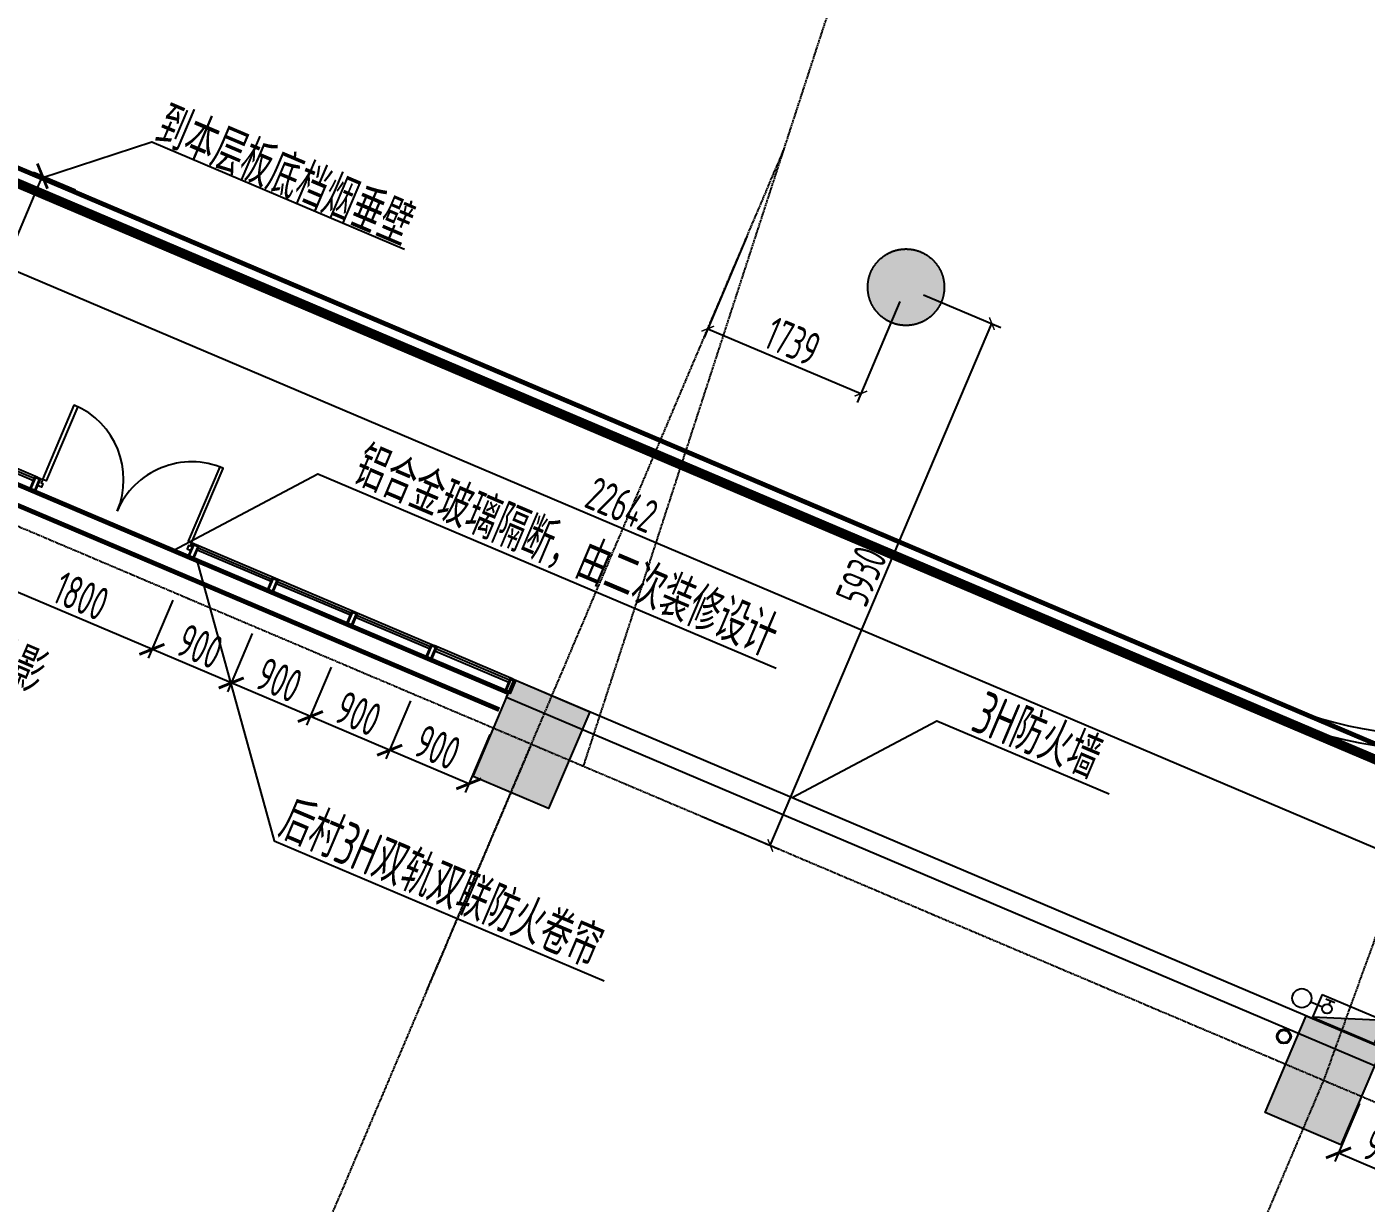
# Model space of a CAD drawing. Extents: x 11778731 to 12007717, y -6694179 to -6314888.
# Drawn here: x 11944205 to 11958213, y -6424047 to -6411741 of the extents above; entities that cross this region are included whole.
import ezdxf
from ezdxf.enums import TextEntityAlignment as Align
from ezdxf.xclip import XClip

# ---------------------------------------------------------------- set-up
doc = ezdxf.new("R2010")
doc.units = 0
doc.header["$LTSCALE"] = 10
doc.header["$MEASUREMENT"] = 0
doc.header["$XCLIPFRAME"] = 0
for name, pattern in [('A3-RG-axis-100$0$CENTER', [2, 1.25, -0.25, 0.25, -0.25]), ('A3-RI-5F$0$DASH', [0.35, 0.25, -0.1]), ('A3-RI-5F$0$DASHDOT', [1, 0.5, -0.25, 0, -0.25]), ('A3-RI-5F$0$DASHED2', [0.375, 0.25, -0.125])]:
    doc.linetypes.add(name, pattern=pattern)
for name, color, linetype in [('A3-RB-5F-100$0$A-DIMS-100', 1, 'Continuous'), ('A3-RG-axis-100$0$A-DIMS-100', 1, 'Continuous'), ('A3-RG-axis-100$0$A-GRID', 1, 'A3-RG-axis-100$0$CENTER'), ('A3-RI-5F$0$0M-FIRE', 30, 'A3-RI-5F$0$DASHDOT'), ('A3-RI-5F$0$A-DETAILS', 11, 'Continuous'), ('A3-RI-5F$0$A-DOOR-ROLL', 2, 'A3-RI-5F$0$DASHED2'), ('A3-RI-5F$0$A-FLOR', 2, 'Continuous'), ('A3-RI-5F$0$A-GLAZ', 140, 'Continuous'), ('A3-RI-5F$0$A-STRS-HRAL', 80, 'Continuous'), ('A3-RI-5F$0$A-WALL', 7, 'Continuous'), ('A3-RM-5F$0$0P-1', 191, 'Continuous'), ('A3-RM-5F$0$0P-FE-FH-P', 41, 'A3-RM-5F$0$YJdef_FE-FH_LINE_F'), ('A3-RM-5F$0$0P-FE-FH-V', 141, 'Continuous'), ('A3-RM-5F$0$0P-FE-HY', 141, 'Continuous'), ('A3-RS-1F$0$A-HATH-GRAY', 8, 'Continuous'), ('A3-RS-1F$0$A-WALL', 7, 'Continuous'), ('A3-SYMB-5F-100$0$A-SYMB', 4, 'Continuous'), ('A3-SYMB-5F-100$0$A-SYMB-AREA', 4, 'Continuous'), ('A3-SYMB-5F-100$0$A-SYMB-NAME', 4, 'Continuous'), ('A3-SYMB-5F-100$0$A-SYMB-NAME-E', 4, 'Continuous')]:
    doc.layers.add(name, color=color, linetype=linetype)
doc.styles.add('A3-RB-5F-100$0$XD2008', font='xd-hzs.shx', dxfattribs={"width": 0.7, "bigfont": 'xd-hztxt.shx'})
doc.styles.add('A3-RG-axis-100$0$XD2008', font='xd-hzs.shx', dxfattribs={"width": 0.7, "bigfont": 'xd-hztxt.shx'})
doc.styles.add('A3-RM-5F$0$hz1', font='hzs.shx', dxfattribs={"width": 0.75, "bigfont": 'hztxt.shx'})
doc.styles.add('A3-SYMB-5F-100$0$ECADI', font='hzs.shx', dxfattribs={"width": 0.7, "bigfont": 'hztxt.shx'})
doc.linetypes.add('A3-RM-5F$0$YJdef_FE-FH_LINE_F', pattern='A,4,-0.2,["F",A3-RM-5F$0$hz1,S=0.2,R=0,X=-0.1,Y=-0.1],-0.1', length=4.3)
doc.dimstyles.new('A3-RB-5F-100$0$XD100$0', dxfattribs={"dimscale": 100, "dimtxt": 3.5, "dimasz": 2, "dimexe": 1, "dimexo": 2, "dimgap": 0.5, "dimtad": 1, "dimdec": 0, "dimdsep": 46, "dimtxsty": 'A3-RB-5F-100$0$XD2008', "dimblk1": 'A3-RB-5F-100$0$_ARCHTICK', "dimblk2": 'A3-RB-5F-100$0$_ARCHTICK', "dimsah": 1, "dimcen": 2.5, "dimclrt": 4, "dimaunit": 1, "dimadec": 0, "dimazin": 0, "dimtfac": 1, "dimtdec": 0, "dimtix": 1, "dimtmove": 0, "dimatfit": 3, "dimfxl": 0, "dimtolj": 1, "dimtzin": 0, "dimarcsym": 0})
doc.dimstyles.new('A3-RG-axis-100$0$XD100$0', dxfattribs={"dimscale": 100, "dimtxt": 3.5, "dimasz": 1, "dimexe": 1, "dimexo": 2, "dimgap": 0.5, "dimtad": 1, "dimdec": 0, "dimdsep": 46, "dimtxsty": 'A3-RG-axis-100$0$XD2008', "dimblk1": 'A3-RG-axis-100$0$_ARCHTICK', "dimblk2": 'A3-RG-axis-100$0$_ARCHTICK', "dimsah": 1, "dimcen": 2.5, "dimclrt": 4, "dimaunit": 1, "dimadec": 0, "dimazin": 0, "dimtfac": 1, "dimtdec": 0, "dimtix": 1, "dimtmove": 0, "dimatfit": 3, "dimfxl": 0, "dimtolj": 1, "dimtzin": 0, "dimarcsym": 0})

# ---------------------------------------------------------------- blocks, each defined once
blk = doc.blocks.new('A3-RI-5F$0$BLM1740')
at = {"layer": 'A3-RI-5F$0$A-GLAZ'}
for points in [[(-1240, -123), (-910, 655), (-874, 640), (-1205, -138)], [(317, -784), (647, -6), (612, 9), (281, -769)], [(-1263, -114), (-1240, -123), (-1255, -159), (-1238, -166), (-1253, -202), (-1293, -185)], [(339, -794), (317, -784), (302, -820), (284, -812), (269, -848), (309, -865)]]:
    blk.add_lwpolyline(points, close=True, dxfattribs=at)
for centre, start, end in [((-1240, -123), 337, 67), ((317, -784), 67, 157)]:
    blk.add_arc(centre, 846, start, end, dxfattribs=at)
blk = doc.blocks.new('A3-RI-5F$0$GEDUAN900')
at = {"layer": 'A3-RI-5F$0$A-DETAILS'}
for points in [[(-442, 188), (-383, 326), (-328, 302), (-387, 164)], [(-429, 193), (-378, 313), (-341, 297), (-392, 177)], [(387, -164), (445, -26), (500, -49), (442, -188)], [(400, -159), (451, -39), (487, -55), (437, -174)]]:
    blk.add_lwpolyline(points, close=True, dxfattribs=at)
at = {"layer": 'A3-RI-5F$0$A-GLAZ'}
for p, q in [((473, -38), (-356, 314)), ((414, -176), (-414, 176)), ((426, -72), (-348, 256)), ((435, -49), (-338, 279))]:
    blk.add_line(p, q, dxfattribs=at)
blk = doc.blocks.new('A3-RI-5F')
at = {"layer": 'A3-RI-5F$0$0M-FIRE', "const_width": 100}
blk.add_lwpolyline([(11967013, -6415253), (11966849, -6417128, -0.509606), (11961093, -6420588), (11944118, -6413382), (11940251, -6411741, -0.221258), (11937341, -6408514), (11936340, -6405264)], format="xyb", dxfattribs=at)
at = {"layer": 'A3-RI-5F$0$A-DOOR-ROLL', "linetype": 'A3-RI-5F$0$DASH', "const_width": 50}
for points in [[(11941750, -6415527), (11949243, -6418708)], [(11941608, -6415684), (11949146, -6418884)]]:
    blk.add_lwpolyline(points, dxfattribs=at)
at = {"layer": 'A3-RI-5F$0$A-FLOR', "linetype": 'A3-RI-5F$0$DASH', "const_width": 50}
blk.add_lwpolyline([(11935482, -6401971), (11937485, -6408472, 0.221145), (11940310, -6411603), (11961152, -6420450, 0.509626), (11966700, -6417115), (11967196, -6411420, 0.349186), (11965822, -6409344), (11937379, -6400103, 0.607532), (11935482, -6401971)], format="xyb", close=True, dxfattribs=at)
at = {"layer": 'A3-RI-5F$0$A-GLAZ'}
blk.add_line((11949223, -6418754), (11949302, -6418570), dxfattribs=at)
at = {"layer": 'A3-RI-5F$0$A-STRS-HRAL'}
for p, q in [((11940310, -6411603), (11961152, -6420450)), ((11961135, -6420606), (11940251, -6411741))]:
    blk.add_line(p, q, dxfattribs=at)
at = {"layer": 'A3-RI-5F$0$A-STRS-HRAL', "color": 8}
for radius, end in [(4100, 311.6621), (4250, 311.8046)]:
    blk.add_arc((11958933, -6415054), radius, 247, end, dxfattribs=at)
at = {"layer": 'A3-RI-5F$0$A-WALL'}
for p, q in [((11949223, -6418754), (11949302, -6418570)), ((11949302, -6418570), (11958378, -6422423)), ((11949223, -6418754), (11958300, -6422607))]:
    blk.add_line(p, q, dxfattribs=at)
at = {"layer": 'A3-RI-5F$0$A-GLAZ', "rotation": 4.760664240517407e-06}
for name, p in [('A3-RI-5F$0$BLM1740', (11945612, -6416354)), ('A3-RI-5F$0$GEDUAN900', (11943849, -6416418)), ('A3-RI-5F$0$GEDUAN900', (11946334, -6417473)), ('A3-RI-5F$0$GEDUAN900', (11947163, -6417825)), ('A3-RI-5F$0$GEDUAN900', (11947991, -6418177)), ('A3-RI-5F$0$GEDUAN900', (11948820, -6418528))]:
    blk.add_blockref(name, p, dxfattribs=at)
blk = doc.blocks.new('A3-RG-axis-100$0$_ARCHTICK')
at = {"color": 0, "linetype": 'ByBlock', "const_width": 0.15}
blk.add_lwpolyline([(-0.5, -0.5), (0.5, 0.5)], dxfattribs=at)
blk = doc.blocks.new('*D305')
at = {"layer": 'A3-RG-axis-100$0$A-DIMS-100', "color": 0, "lineweight": -2}
for p, q in [((11951736, -6413934), (11951288, -6414991)), ((11953337, -6414614), (11952889, -6415670)), ((11951327, -6414899), (11952928, -6415578))]:
    blk.add_line(p, q, dxfattribs=at)
at = {"layer": 'Defpoints', "color": 0}
for p in [(11951815, -6413750), (11953415, -6414430), (11952928, -6415578)]:
    blk.add_point(p, dxfattribs=at)
at = {"layer": 'A3-RG-axis-100$0$A-DIMS-100', "color": 0, "lineweight": -2, "xscale": 100, "yscale": 100, "zscale": 100}
for p, rotation in [((11951327, -6414899), 156.9999999999105), ((11952928, -6415578), 336.9999999999105)]:
    blk.add_blockref('A3-RG-axis-100$0$_ARCHTICK', p, dxfattribs=dict(at, rotation=rotation))
at = {"layer": 'A3-RG-axis-100$0$A-DIMS-100', "color": 4, "insert": (11952215, -6415031), "char_height": 350, "attachment_point": 5, "rotation": 337, "style": 'A3-RG-axis-100$0$XD2008'}
blk.add_mtext('\\A1;1739', dxfattribs=at)
blk = doc.blocks.new('*D306')
at = {"layer": 'A3-RG-axis-100$0$A-DIMS-100', "color": 0, "lineweight": -2}
for p, q in [((11953584, -6414543), (11954390, -6414886)), ((11951981, -6420305), (11954298, -6414846)), ((11951267, -6420002), (11952073, -6420344))]:
    blk.add_line(p, q, dxfattribs=at)
at = {"layer": 'Defpoints', "color": 0}
for p in [(11953400, -6414465), (11954298, -6414846), (11951083, -6419924)]:
    blk.add_point(p, dxfattribs=at)
at = {"layer": 'A3-RG-axis-100$0$A-DIMS-100', "color": 0, "lineweight": -2, "xscale": 100, "yscale": 100, "zscale": 100}
for p, rotation in [((11954298, -6414846), 66.9999999999189), ((11951981, -6420305), 246.9999999999189)]:
    blk.add_blockref('A3-RG-axis-100$0$_ARCHTICK', p, dxfattribs=dict(at, rotation=rotation))
at = {"layer": 'A3-RG-axis-100$0$A-DIMS-100', "color": 4, "insert": (11952933, -6417488), "char_height": 350, "attachment_point": 5, "rotation": 67, "style": 'A3-RG-axis-100$0$XD2008'}
blk.add_mtext('\\A1;5930', dxfattribs=at)
blk = doc.blocks.new('A3-SYMB-5F-100$0$ECADI-TAG-ROOM')
at = {"layer": 'A3-SYMB-5F-100$0$A-SYMB-AREA', "style": 'A3-SYMB-5F-100$0$ECADI', "width": 0.7}
blk.add_attdef('340M2', text='', height=2.5, dxfattribs=at).set_placement((7.17, -1.75), align=Align.MIDDLE_LEFT)
at = {"layer": 'A3-SYMB-5F-100$0$A-SYMB-NAME', "style": 'A3-SYMB-5F-100$0$ECADI', "width": 0.7}
blk.add_attdef('CHINESENAME', (-5.13, 0.09), '', height=4.5, dxfattribs=at)
at = {"layer": 'A3-SYMB-5F-100$0$A-SYMB-NAME-E', "style": 'A3-SYMB-5F-100$0$ECADI', "width": 0.7}
for tag, p in [('ENGLISHHIGH', (-5.13, 8.04)), ('ENGLISHLOW', (-5.13, 4.84))]:
    blk.add_attdef(tag, p, '', height=2.5, dxfattribs=at)
blk = doc.blocks.new('A3-SYMB-5F-100')
at = {"layer": 'A3-SYMB-5F-100$0$A-SYMB'}
for points in [[(11944361, -6413322), (11945513, -6412945), (11948154, -6414066)], [(11945736, -6417219), (11947249, -6416417), (11952041, -6418451)], [(11945985, -6417325), (11946792, -6420256), (11950244, -6421722)], [(11952209, -6419804), (11953721, -6419001), (11955524, -6419766)]]:
    blk.add_lwpolyline(points, dxfattribs=at)
ref = blk.add_blockref('A3-SYMB-5F-100$0$ECADI-TAG-ROOM', (11948254, -6414050), dxfattribs=dict(at, xscale=-99.99999999989046, yscale=100.0000000001164, rotation=337.0000000003391))
ref.add_attrib('CHINESENAME', '到本层板底档烟垂壁', (11945513, -6412945), dxfattribs={"height": 450, "rotation": 337, "style": 'A3-SYMB-5F-100$0$ECADI', "width": 0.7})
ref = blk.add_blockref('A3-SYMB-5F-100$0$ECADI-TAG-ROOM', (11948057, -6416717), dxfattribs=dict(at, xscale=99.99999999989046, yscale=100.0000000001164, rotation=337))
ref.add_attrib('CHINESENAME', '铝合金玻璃隔断，由二次装修设计', (11947588, -6416509), dxfattribs={"height": 450, "rotation": 337, "style": 'A3-SYMB-5F-100$0$ECADI', "width": 0.7})
ref = blk.add_blockref('A3-SYMB-5F-100$0$ECADI-TAG-ROOM', (11941850, -6417720), dxfattribs=dict(at, xscale=99.99999999989046, yscale=100.0000000001164, rotation=337))
ref.add_attrib('CHINESENAME', '上部排风井道开洞投影', (11941382, -6417511), dxfattribs={"height": 450, "rotation": 337, "style": 'A3-SYMB-5F-100$0$ECADI', "width": 0.7})
ref = blk.add_blockref('A3-SYMB-5F-100$0$ECADI-TAG-ROOM', (11954530, -6419302), dxfattribs=dict(at, xscale=99.99999999989046, yscale=100.0000000001164, rotation=337))
ref.add_attrib('CHINESENAME', '3H防火墙', (11954061, -6419094), dxfattribs={"height": 450, "rotation": 337, "style": 'A3-SYMB-5F-100$0$ECADI', "width": 0.7})
ref = blk.add_blockref('A3-SYMB-5F-100$0$ECADI-TAG-ROOM', (11947278, -6420421), dxfattribs=dict(at, xscale=99.99999999989046, yscale=100.0000000001164, rotation=337))
ref.add_attrib('CHINESENAME', '后村3H双轨双联防火卷帘', (11946810, -6420212), dxfattribs={"height": 450, "rotation": 337, "style": 'A3-SYMB-5F-100$0$ECADI', "width": 0.7})
blk = doc.blocks.new('A3-RS-1F')
at = {"layer": 'A3-RS-1F$0$A-HATH-GRAY'}
h = blk.add_hatch(color=256, dxfattribs=at)
edge = h.paths.add_edge_path()
edge.add_arc((11953400, -6414465), 400, 0, 360)
for points in [[(11950093, -6418906), (11949302, -6418570), (11948872, -6419583), (11949663, -6419919)], [(11958378, -6422423), (11957586, -6422087), (11957156, -6423099), (11957948, -6423435)]]:
    blk.add_hatch(color=256, dxfattribs=at).paths.add_polyline_path(points)
at = {"layer": 'A3-RS-1F$0$A-WALL'}
for points in [[(11949302, -6418570), (11950093, -6418906), (11949663, -6419919), (11948872, -6419583)], [(11957586, -6422087), (11958378, -6422423), (11957948, -6423435), (11957156, -6423099)]]:
    blk.add_lwpolyline(points, close=True, dxfattribs=at)
blk.add_circle((11953400, -6414465), 400, dxfattribs=at)
blk = doc.blocks.new('A3-RB-5F-100$0$_ARCHTICK')
at = {"color": 0, "linetype": 'ByBlock', "const_width": 0.15}
blk.add_lwpolyline([(-0.5, -0.5), (0.5, 0.5)], dxfattribs=at)
blk = doc.blocks.new('*D973')
at = {"layer": 'A3-RB-5F-100$0$A-DIMS-100', "color": 0, "lineweight": -2}
for p, q in [((11943021, -6416479), (11944369, -6413303)), ((11944715, -6413450), (11944277, -6413264)), ((11943367, -6416626), (11942929, -6416440))]:
    blk.add_line(p, q, dxfattribs=at)
at = {"layer": 'Defpoints', "color": 0}
for p in [(11944369, -6413303), (11944899, -6413528), (11943551, -6416704)]:
    blk.add_point(p, dxfattribs=at)
at = {"layer": 'A3-RB-5F-100$0$A-DIMS-100', "color": 0, "lineweight": -2, "xscale": 200, "yscale": 200, "zscale": 200}
for p, rotation in [((11944369, -6413303), 66.99999999985796), ((11943021, -6416479), 246.9999999998579)]:
    blk.add_blockref('A3-RB-5F-100$0$_ARCHTICK', p, dxfattribs=dict(at, rotation=rotation))
at = {"layer": 'A3-RB-5F-100$0$A-DIMS-100', "color": 4, "insert": (11943488, -6414803), "char_height": 350, "attachment_point": 5, "rotation": 67, "style": 'A3-RB-5F-100$0$XD2008'}
blk.add_mtext('\\A1;3450', dxfattribs=at)
blk = doc.blocks.new('*D415')
at = {"layer": 'A3-RB-5F-100$0$A-DIMS-100', "color": 0, "lineweight": -2}
for p, q in [((11958142, -6423004), (11957884, -6423612)), ((11958970, -6423356), (11958712, -6423964)), ((11957923, -6423520), (11958751, -6423872))]:
    blk.add_line(p, q, dxfattribs=at)
at = {"layer": 'Defpoints', "color": 0}
for p in [(11958220, -6422820), (11959048, -6423172), (11958751, -6423872)]:
    blk.add_point(p, dxfattribs=at)
at = {"layer": 'A3-RB-5F-100$0$A-DIMS-100', "color": 0, "lineweight": -2, "xscale": 200, "yscale": 200, "zscale": 200}
for p, rotation in [((11957923, -6423520), 156.9999954659767), ((11958751, -6423872), 336.9999954659767)]:
    blk.add_blockref('A3-RB-5F-100$0$_ARCHTICK', p, dxfattribs=dict(at, rotation=rotation))
at = {"layer": 'A3-RB-5F-100$0$A-DIMS-100', "color": 4, "insert": (11958425, -6423489), "char_height": 350, "attachment_point": 5, "rotation": 337, "style": 'A3-RB-5F-100$0$XD2008'}
blk.add_mtext('\\A1;900', dxfattribs=at)
blk = doc.blocks.new('*D423')
at = {"layer": 'A3-RB-5F-100$0$A-DIMS-100', "color": 0, "lineweight": -2}
for p, q in [((11948219, -6418792), (11947961, -6419400)), ((11949047, -6419144), (11948789, -6419752)), ((11948828, -6419660), (11948000, -6419308))]:
    blk.add_line(p, q, dxfattribs=at)
at = {"layer": 'Defpoints', "color": 0}
for p in [(11948297, -6418608), (11949125, -6418960), (11948000, -6419308)]:
    blk.add_point(p, dxfattribs=at)
at = {"layer": 'A3-RB-5F-100$0$A-DIMS-100', "color": 0, "lineweight": -2, "xscale": 200, "yscale": 200, "zscale": 200}
for p, rotation in [((11948000, -6419308), 157.0000045338085), ((11948828, -6419660), 337.0000045338085)]:
    blk.add_blockref('A3-RB-5F-100$0$_ARCHTICK', p, dxfattribs=dict(at, rotation=rotation))
at = {"layer": 'A3-RB-5F-100$0$A-DIMS-100', "color": 4, "insert": (11948502, -6419277), "char_height": 350, "attachment_point": 5, "rotation": 337, "style": 'A3-RB-5F-100$0$XD2008'}
blk.add_mtext('\\A1;900', dxfattribs=at)
blk = doc.blocks.new('*D424')
at = {"layer": 'A3-RB-5F-100$0$A-DIMS-100', "color": 0, "lineweight": -2}
for p, q in [((11947390, -6418440), (11947132, -6419048)), ((11948219, -6418792), (11947961, -6419400)), ((11948000, -6419308), (11947171, -6418956))]:
    blk.add_line(p, q, dxfattribs=at)
at = {"layer": 'Defpoints', "color": 0}
for p in [(11947468, -6418256), (11948297, -6418608), (11947171, -6418956)]:
    blk.add_point(p, dxfattribs=at)
at = {"layer": 'A3-RB-5F-100$0$A-DIMS-100', "color": 0, "lineweight": -2, "xscale": 200, "yscale": 200, "zscale": 200}
for p, rotation in [((11947171, -6418956), 157.000004533754), ((11948000, -6419308), 337.000004533754)]:
    blk.add_blockref('A3-RB-5F-100$0$_ARCHTICK', p, dxfattribs=dict(at, rotation=rotation))
at = {"layer": 'A3-RB-5F-100$0$A-DIMS-100', "color": 4, "insert": (11947673, -6418925), "char_height": 350, "attachment_point": 5, "rotation": 337, "style": 'A3-RB-5F-100$0$XD2008'}
blk.add_mtext('\\A1;900', dxfattribs=at)
blk = doc.blocks.new('*D425')
at = {"layer": 'A3-RB-5F-100$0$A-DIMS-100', "color": 0, "lineweight": -2}
for p, q in [((11946562, -6418089), (11946304, -6418697)), ((11947390, -6418440), (11947132, -6419048)), ((11947171, -6418956), (11946343, -6418605))]:
    blk.add_line(p, q, dxfattribs=at)
at = {"layer": 'Defpoints', "color": 0}
for p in [(11946640, -6417905), (11947468, -6418256), (11946343, -6418605)]:
    blk.add_point(p, dxfattribs=at)
at = {"layer": 'A3-RB-5F-100$0$A-DIMS-100', "color": 0, "lineweight": -2, "xscale": 200, "yscale": 200, "zscale": 200}
for p, rotation in [((11946343, -6418605), 157.0000045337673), ((11947171, -6418956), 337.0000045337674)]:
    blk.add_blockref('A3-RB-5F-100$0$_ARCHTICK', p, dxfattribs=dict(at, rotation=rotation))
at = {"layer": 'A3-RB-5F-100$0$A-DIMS-100', "color": 4, "insert": (11946845, -6418573), "char_height": 350, "attachment_point": 5, "rotation": 337, "style": 'A3-RB-5F-100$0$XD2008'}
blk.add_mtext('\\A1;900', dxfattribs=at)
blk = doc.blocks.new('*D426')
at = {"layer": 'A3-RB-5F-100$0$A-DIMS-100', "color": 0, "lineweight": -2}
for p, q in [((11945733, -6417737), (11945475, -6418345)), ((11946562, -6418089), (11946304, -6418697)), ((11946343, -6418605), (11945514, -6418253))]:
    blk.add_line(p, q, dxfattribs=at)
at = {"layer": 'Defpoints', "color": 0}
for p in [(11945812, -6417553), (11946640, -6417905), (11945514, -6418253)]:
    blk.add_point(p, dxfattribs=at)
at = {"layer": 'A3-RB-5F-100$0$A-DIMS-100', "color": 0, "lineweight": -2, "xscale": 200, "yscale": 200, "zscale": 200}
for p, rotation in [((11945514, -6418253), 157.0000045338003), ((11946343, -6418605), 337.0000045338003)]:
    blk.add_blockref('A3-RB-5F-100$0$_ARCHTICK', p, dxfattribs=dict(at, rotation=rotation))
at = {"layer": 'A3-RB-5F-100$0$A-DIMS-100', "color": 4, "insert": (11946017, -6418222), "char_height": 350, "attachment_point": 5, "rotation": 337, "style": 'A3-RB-5F-100$0$XD2008'}
blk.add_mtext('\\A1;900', dxfattribs=at)
blk = doc.blocks.new('*D427')
at = {"layer": 'A3-RB-5F-100$0$A-DIMS-100', "color": 0, "lineweight": -2}
for p, q in [((11944077, -6417034), (11943818, -6417642)), ((11945514, -6418253), (11943858, -6417550)), ((11945733, -6417737), (11945475, -6418345))]:
    blk.add_line(p, q, dxfattribs=at)
at = {"layer": 'Defpoints', "color": 0}
for p in [(11944155, -6416850), (11943858, -6417550), (11945812, -6417553)]:
    blk.add_point(p, dxfattribs=at)
at = {"layer": 'A3-RB-5F-100$0$A-DIMS-100', "color": 0, "lineweight": -2, "xscale": 200, "yscale": 200, "zscale": 200}
for p, rotation in [((11943858, -6417550), 157.0000045337895), ((11945514, -6418253), 337.0000045337895)]:
    blk.add_blockref('A3-RB-5F-100$0$_ARCHTICK', p, dxfattribs=dict(at, rotation=rotation))
at = {"layer": 'A3-RB-5F-100$0$A-DIMS-100', "color": 4, "insert": (11944774, -6417694), "char_height": 350, "attachment_point": 5, "rotation": 337, "style": 'A3-RB-5F-100$0$XD2008'}
blk.add_mtext('\\A1;1800', dxfattribs=at)
blk = doc.blocks.new('*D596')
at = {"layer": 'A3-RB-5F-100$0$A-DIMS-100', "color": 0, "lineweight": -2}
for p, q in [((11940173, -6411925), (11939879, -6412616)), ((11939918, -6412524), (11960761, -6421371)), ((11961015, -6420772), (11960722, -6421463))]:
    blk.add_line(p, q, dxfattribs=at)
at = {"layer": 'Defpoints', "color": 0}
for p in [(11940251, -6411741), (11961093, -6420588), (11960761, -6421371)]:
    blk.add_point(p, dxfattribs=at)
at = {"layer": 'A3-RB-5F-100$0$A-DIMS-100', "color": 0, "lineweight": -2, "xscale": 200, "yscale": 200, "zscale": 200}
for p, rotation in [((11939918, -6412524), 156.9999999998932), ((11960761, -6421371), 336.9999999998932)]:
    blk.add_blockref('A3-RB-5F-100$0$_ARCHTICK', p, dxfattribs=dict(at, rotation=rotation))
at = {"layer": 'A3-RB-5F-100$0$A-DIMS-100', "color": 4, "insert": (11950427, -6416741), "char_height": 350, "attachment_point": 5, "rotation": 337, "style": 'A3-RB-5F-100$0$XD2008'}
blk.add_mtext('\\A1;22642', dxfattribs=at)
blk = doc.blocks.new('A3-RM-5F$0$A$C6F954C98')
at = {"extrusion": (0, 0, -1)}
blk.add_hatch(color=256, dxfattribs=at).paths.add_polyline_path([(-260, 700), (0, 0), (0, 700)])
for p, q in [((260, 700), (0, 700)), ((0, 0), (0, 700)), ((260, 700), (0, 0)), ((260, 0), (260, 700)), ((231, 156, 0), (231, 56, 0)), ((260, 0), (0, 0)), ((231, 106, 0), (191, 106, 0))]:
    blk.add_line(p, q, dxfattribs=at)
blk.add_circle((-141, 106, 0), 50, dxfattribs=at)
blk = doc.blocks.new('A3-RM-5F$0$DFA')
at = {"layer": 'A3-RM-5F$0$0P-FE-FH-V'}
for radius in [75, 65]:
    blk.add_circle((0, 0), radius, dxfattribs=at)
blk = doc.blocks.new('A3-RM-5F')
at = {"layer": 'A3-RM-5F$0$0P-FE-FH-P'}
blk.add_line((11957632, -6421941, 0), (11957757, -6421994, 0), dxfattribs=at)
at = {"layer": 'A3-RM-5F$0$0P-FE-FH-V'}
blk.add_circle((11957540, -6421902, 0), 100, dxfattribs=at)
at = {"layer": 'A3-RM-5F$0$0P-1'}
blk.add_blockref('A3-RM-5F$0$DFA', (11957352, -6422303), dxfattribs=at)
at = {"layer": 'A3-RM-5F$0$0P-FE-FH-V'}
blk.add_blockref('A3-RM-5F$0$DFA', (11957352, -6422303), dxfattribs=at)
at = {"layer": 'A3-RM-5F$0$0P-FE-HY', "xscale": -0.9999999999999895, "rotation": 246.9999999998606}
blk.add_blockref('A3-RM-5F$0$A$C6F954C98', (11957650, -6422102), dxfattribs=at)
blk = doc.blocks.new('A3-RG-axis-100')
at = {"layer": 'A3-RG-axis-100$0$A-GRID'}
for p, q in [((11950027, -6419475.4), (11962313.3, -6381662.1)), ((11907163.4, -6401280.8), (11992184.7, -6437370.3)), ((11964138.4, -6405169.6), (11957767.1, -6422760.8)), ((11948384.1, -6421832), (11952124.3, -6413020.7)), ((11949482.5, -6419244.3), (11922974.2, -6481694)), ((11957767.1, -6422760.8), (11931258.7, -6485210.6))]:
    blk.add_line(p, q, dxfattribs=at)
at = {"layer": 'A3-RG-axis-100$0$A-DIMS-100'}
for p1, p2, distance, picture, middle in [((11951814.6, -6413750.3), (11953415.4, -6414429.8), -1247.5, '*D305', (11952215.4, -6415031.2)), ((11951083.3, -6419923.7), (11953400.3, -6414465.2), -975.7, '*D306', (11952932.8, -6417487.8))]:
    dim = blk.add_aligned_dim(p1=p1, p2=p2, distance=distance, dimstyle='A3-RG-axis-100$0$XD100$0', override={"dimasz": 1}, dxfattribs=at)
    dim.commit()
    dim.dimension.update_dxf_attribs({"geometry": picture, "text_midpoint": middle})
blk = doc.blocks.new('A3-RB-5F-100')
at = {"layer": 'A3-RB-5F-100$0$A-DIMS-100'}
for p1, p2, distance, picture, middle in [((11940250.9, -6411740.7), (11961093.4, -6420587.8), -851.3, '*D596', (11950427.4, -6416740.8)), ((11943551.2, -6416703.9), (11944899.3, -6413528.1), 575.8, '*D973', (11943488.2, -6414803.1)), ((11945811.6, -6417552.9), (11944154.7, -6416849.6), 760.5, '*D427', (11944773.9, -6417694.1)), ((11946640, -6417904.5), (11945811.6, -6417552.9), 760.5, '*D426', (11946016.6, -6418221.6)), ((11947468.5, -6418256.2), (11946640, -6417904.5), 760.5, '*D425', (11946845, -6418573.3)), ((11948296.9, -6418607.8), (11947468.5, -6418256.2), 760.5, '*D424', (11947673.5, -6418924.9)), ((11949125.4, -6418959.5), (11948296.9, -6418607.8), 760.5, '*D423', (11948501.9, -6419276.6)), ((11958220, -6422819.9), (11959048.4, -6423171.6), -760.5, '*D415', (11958425, -6423488.7))]:
    dim = blk.add_aligned_dim(p1=p1, p2=p2, distance=distance, dimstyle='A3-RB-5F-100$0$XD100$0', dxfattribs=at)
    dim.commit()
    dim.dimension.update_dxf_attribs({"geometry": picture, "text_midpoint": middle})

msp = doc.modelspace()

# ---------------------------------------------------------------- block references
for name in ['A3-RI-5F', 'A3-RB-5F-100', 'A3-RG-axis-100', 'A3-SYMB-5F-100', 'A3-RM-5F']:
    msp.add_blockref(name, (0, 0))
ref = msp.add_blockref('A3-RS-1F', (0, 0))
XClip(ref).set_block_clipping_path([(11889357.2540208902, -6419160.0659107883), (11910185.3192560691, -6426457.2118252832), (11927068.6119189896, -6433453.578039011), (11979134.5699833296, -6452657.9184868541), (12009188.7333128508, -6389730.3223040896), (11892617.6820170097, -6360484.8154213969), (11881387.5678784791, -6407421.677106794)])

doc.saveas('drawing.dxf')
